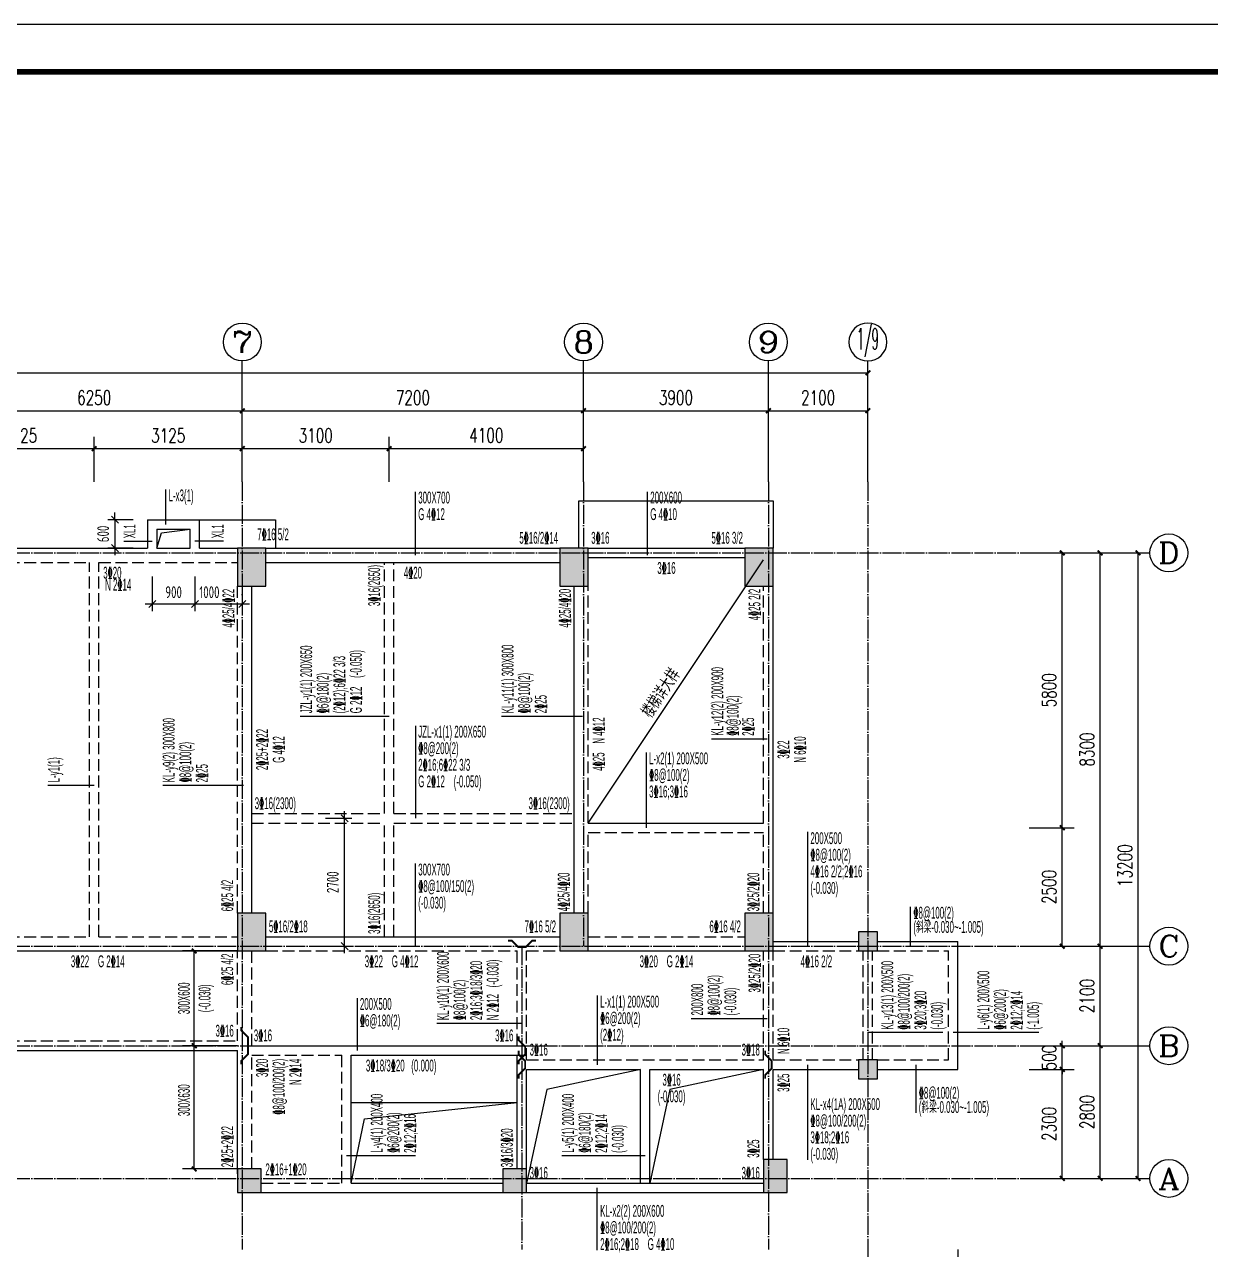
# Model space of a CAD drawing. Extents: x -441005 to 725361, y -182459 to 319313.
# Drawn here: x 331005 to 356029, y -70800 to -44950 of the extents above; entities that cross this region are included whole.
import ezdxf
from ezdxf.enums import TextEntityAlignment as Align

# ---------------------------------------------------------------- set-up
doc = ezdxf.new("R2010")
doc.units = 0
doc.header["$LTSCALE"] = 100
for name, pattern in [('DASHED', [0.75, 0.5, -0.25]), ('DOTE', [2.42, 2, -0.2, 0.02, -0.2]), ('HIDDEN', [7, 5, -2])]:
    doc.linetypes.add(name, pattern=pattern)
doc.layers.get('0').update_dxf_attribs({"linetype": 'CONTINUOUS'})
doc.layers.get('Defpoints').update_dxf_attribs({"linetype": 'CONTINUOUS'})
for name, color, linetype in [('AXIS', 3, 'CONTINUOUS'), ('AXIS_TEXT', 7, 'CONTINUOUS'), ('BEAM', 4, 'DASHED'), ('BEAM_CON', 4, 'CONTINUOUS'), ('B挑板&檐线', 6, 'CONTINUOUS'), ('COLU', 7, 'CONTINUOUS'), ('DOTE', 8, 'DOTE'), ('D洞口边线', 6, 'CONTINUOUS'), ('T模板通用标注', 7, 'CONTINUOUS'), ('吊筋', 1, 'CONTINUOUS'), ('图框', 7, 'CONTINUOUS'), ('尺寸标注', 3, 'CONTINUOUS'), ('梁平法1', 3, 'CONTINUOUS'), ('梁平法2', 8, 'CONTINUOUS')]:
    doc.layers.add(name, color=color, linetype=linetype)
doc.styles.add('_TCH_AXIS', font='COMPLEX', dxfattribs={"bigfont": 'GBCBIG'})
doc.styles.add('_TCH_DIM_T3', font='simplex_.ttf', dxfattribs={"width": 0.705882, "bigfont": 'GBCBIG'})
doc.styles.add('COMPLEX', font='COMPLEX')
doc.styles.add('DIM_FONT', font='tssdeng.shx', dxfattribs={"width": 0.7, "bigfont": '1.shx'})
doc.styles.get("Standard").update_dxf_attribs({"font": 'tssdeng.shx', "bigfont": '1.shx'})
doc.styles.add('TSSD_Rein', font='Tssdeng.shx', dxfattribs={"width": 0.7, "bigfont": '1.shx'})
doc.styles.add('梁平法', font='xxxxx.shx', dxfattribs={"bigfont": 'dxfs.shx'})
doc.dimstyles.new('_TCH_ARCH&&100', dxfattribs={"dimtxt": 297.5, "dimasz": 100, "dimexe": 250, "dimexo": 300, "dimgap": 126.25, "dimtad": 1, "dimdec": 0, "dimzin": 0, "dimdsep": 46, "dimtxsty": '_TCH_DIM_T3', "dimblk": 'ARCHTICK', "dimcen": 0.09, "dimclrt": 7, "dimazin": 2, "dimtfac": 1, "dimtdec": 0, "dimtix": 1, "dimtmove": 2, "dimatfit": 3, "dimfxl": 0, "dimtolj": 1, "dimtzin": 0, "dimarcsym": 0})
doc.dimstyles.new('axis', dxfattribs={"dimtxt": 300, "dimasz": 1, "dimexe": 250, "dimexo": 300, "dimgap": 150, "dimtad": 1, "dimdec": 0, "dimzin": 0, "dimdsep": 46, "dimtxsty": 'Standard', "dimblk": '_DIMX', "dimcen": 0.09, "dimse1": 1, "dimse2": 1, "dimclrt": 7, "dimadec": 1, "dimazin": 0, "dimtfac": 1, "dimtdec": 0, "dimtix": 1, "dimtmove": 2, "dimatfit": 3, "dimfxl": 0, "dimtolj": 1, "dimtzin": 0, "dimarcsym": 0})

# ---------------------------------------------------------------- blocks, each defined once
blk = doc.blocks.new('A2+1_2')
at = {"layer": '图框'}
blk.add_lwpolyline([(0, 0), (89100, 0), (89100, 42000), (0, 42000)], close=True, dxfattribs=at)
at = {"layer": '图框', "const_width": 120}
blk.add_lwpolyline([(2500, 1000), (88100, 1000), (88100, 41000), (2500, 41000)], close=True, dxfattribs=at)
blk = doc.blocks.new('_ArchTick')
at = {"color": 0, "linetype": 'ByBlock', "const_width": 0.4}
blk.add_lwpolyline([(-0.5, -0.5), (0.5, 0.5)], dxfattribs=at)
blk = doc.blocks.new('*D2378')
at = {"layer": 'AXIS', "color": 0, "lineweight": -2}
for p, q in [((348800, -70800), (348800, -72550)), ((350700, -70800), (350700, -72550)), ((350700, -72300), (348800, -72300))]:
    blk.add_line(p, q, dxfattribs=at)
at = {"layer": 'Defpoints', "color": 0}
for p in [(348800, -70800), (350700, -70800), (348800, -72300)]:
    blk.add_point(p, dxfattribs=at)
at = {"layer": 'AXIS', "color": 0, "lineweight": -2, "xscale": 100, "yscale": 100, "zscale": 100, "rotation": 180.0000000000009}
blk.add_blockref('_ArchTick', (348800, -72300), dxfattribs=at)
at = {"layer": 'AXIS', "color": 0, "lineweight": -2, "xscale": 100, "yscale": 100, "zscale": 100}
blk.add_blockref('_ArchTick', (350700, -72300), dxfattribs=at)
at = {"layer": 'AXIS', "color": 7, "insert": (349750, -72024), "char_height": 297.5, "attachment_point": 5, "style": '_TCH_DIM_T3'}
blk.add_mtext('\\A1;1900', dxfattribs=at)
blk = doc.blocks.new('_AXISO')
blk.add_circle((0, 0), 0.5)
at = {"layer": 'AXIS_TEXT', "style": 'COMPLEX', "width": 1.041667}
blk.add_attdef('A', text='', height=0.56, dxfattribs=at).set_placement((-0.25, -0.28), (0.25, -0.28), align=Align.FIT)
blk = doc.blocks.new('*D2385')
at = {"layer": 'AXIS', "color": 0, "lineweight": -2}
for p, q in [((329350, -54600), (329350, -52850)), ((335600, -54600), (335600, -52850)), ((329350, -53100), (335600, -53100))]:
    blk.add_line(p, q, dxfattribs=at)
at = {"layer": 'Defpoints', "color": 0}
for p in [(335600, -53100), (329350, -54600), (335600, -54600)]:
    blk.add_point(p, dxfattribs=at)
at = {"layer": 'AXIS', "color": 0, "lineweight": -2, "xscale": 100, "yscale": 100, "zscale": 100, "rotation": 180}
blk.add_blockref('_ArchTick', (329350, -53100), dxfattribs=at)
at = {"layer": 'AXIS', "color": 0, "lineweight": -2, "xscale": 100, "yscale": 100, "zscale": 100}
blk.add_blockref('_ArchTick', (335600, -53100), dxfattribs=at)
at = {"layer": 'AXIS', "color": 7, "insert": (332475, -52824), "char_height": 297.5, "attachment_point": 5, "style": '_TCH_DIM_T3'}
blk.add_mtext('\\A1;6250', dxfattribs=at)
blk = doc.blocks.new('*D2386')
at = {"layer": 'AXIS', "color": 0, "lineweight": -2}
for p, q in [((335600, -54600), (335600, -52850)), ((342800, -54600), (342800, -52850)), ((335600, -53100), (342800, -53100))]:
    blk.add_line(p, q, dxfattribs=at)
at = {"layer": 'Defpoints', "color": 0}
for p in [(342800, -53100), (335600, -54600), (342800, -54600)]:
    blk.add_point(p, dxfattribs=at)
at = {"layer": 'AXIS', "color": 0, "lineweight": -2, "xscale": 100, "yscale": 100, "zscale": 100, "rotation": 180}
blk.add_blockref('_ArchTick', (335600, -53100), dxfattribs=at)
at = {"layer": 'AXIS', "color": 0, "lineweight": -2, "xscale": 100, "yscale": 100, "zscale": 100}
blk.add_blockref('_ArchTick', (342800, -53100), dxfattribs=at)
at = {"layer": 'AXIS', "color": 7, "insert": (339200, -52824), "char_height": 297.5, "attachment_point": 5, "style": '_TCH_DIM_T3'}
blk.add_mtext('\\A1;7200', dxfattribs=at)
blk = doc.blocks.new('*D2387')
at = {"layer": 'AXIS', "color": 0, "lineweight": -2}
for p, q in [((294950, -54600), (294950, -52050)), ((348800, -54600), (348800, -52050)), ((294950, -52300), (348800, -52300))]:
    blk.add_line(p, q, dxfattribs=at)
at = {"layer": 'Defpoints', "color": 0}
for p in [(348800, -52300), (294950, -54600), (348800, -54600)]:
    blk.add_point(p, dxfattribs=at)
at = {"layer": 'AXIS', "color": 0, "lineweight": -2, "xscale": 100, "yscale": 100, "zscale": 100, "rotation": 180}
blk.add_blockref('_ArchTick', (294950, -52300), dxfattribs=at)
at = {"layer": 'AXIS', "color": 0, "lineweight": -2, "xscale": 100, "yscale": 100, "zscale": 100}
blk.add_blockref('_ArchTick', (348800, -52300), dxfattribs=at)
at = {"layer": 'AXIS', "color": 7, "insert": (321875, -52024), "char_height": 297.5, "attachment_point": 5, "style": '_TCH_DIM_T3'}
blk.add_mtext('\\A1;53850', dxfattribs=at)
blk = doc.blocks.new('*D2388')
at = {"layer": 'AXIS', "color": 0, "lineweight": -2}
for p, q in [((342800, -54600), (342800, -52850)), ((346700, -54600), (346700, -52850)), ((342800, -53100), (346700, -53100))]:
    blk.add_line(p, q, dxfattribs=at)
at = {"layer": 'Defpoints', "color": 0}
for p in [(346700, -53100), (342800, -54600), (346700, -54600)]:
    blk.add_point(p, dxfattribs=at)
at = {"layer": 'AXIS', "color": 0, "lineweight": -2, "xscale": 100, "yscale": 100, "zscale": 100, "rotation": 180}
blk.add_blockref('_ArchTick', (342800, -53100), dxfattribs=at)
at = {"layer": 'AXIS', "color": 0, "lineweight": -2, "xscale": 100, "yscale": 100, "zscale": 100}
blk.add_blockref('_ArchTick', (346700, -53100), dxfattribs=at)
at = {"layer": 'AXIS', "color": 7, "insert": (344750, -52824), "char_height": 297.5, "attachment_point": 5, "style": '_TCH_DIM_T3'}
blk.add_mtext('\\A1;3900', dxfattribs=at)
blk = doc.blocks.new('*D2389')
at = {"layer": 'AXIS', "color": 0, "lineweight": -2}
for p, q in [((335600, -54600), (335600, -53650)), ((338700, -54600), (338700, -53650)), ((335600, -53900), (338700, -53900))]:
    blk.add_line(p, q, dxfattribs=at)
at = {"layer": 'Defpoints', "color": 0}
for p in [(338700, -53900), (335600, -54600), (338700, -54600)]:
    blk.add_point(p, dxfattribs=at)
at = {"layer": 'AXIS', "color": 0, "lineweight": -2, "xscale": 100, "yscale": 100, "zscale": 100, "rotation": 180}
blk.add_blockref('_ArchTick', (335600, -53900), dxfattribs=at)
at = {"layer": 'AXIS', "color": 0, "lineweight": -2, "xscale": 100, "yscale": 100, "zscale": 100}
blk.add_blockref('_ArchTick', (338700, -53900), dxfattribs=at)
at = {"layer": 'AXIS', "color": 7, "insert": (337150, -53624), "char_height": 297.5, "attachment_point": 5, "style": '_TCH_DIM_T3'}
blk.add_mtext('\\A1;3100', dxfattribs=at)
blk = doc.blocks.new('*D2390')
at = {"layer": 'AXIS', "color": 0, "lineweight": -2}
for p, q in [((338700, -54600), (338700, -53650)), ((342800, -54600), (342800, -53650)), ((338700, -53900), (342800, -53900))]:
    blk.add_line(p, q, dxfattribs=at)
at = {"layer": 'Defpoints', "color": 0}
for p in [(342800, -53900), (338700, -54600), (342800, -54600)]:
    blk.add_point(p, dxfattribs=at)
at = {"layer": 'AXIS', "color": 0, "lineweight": -2, "xscale": 100, "yscale": 100, "zscale": 100, "rotation": 180}
blk.add_blockref('_ArchTick', (338700, -53900), dxfattribs=at)
at = {"layer": 'AXIS', "color": 0, "lineweight": -2, "xscale": 100, "yscale": 100, "zscale": 100}
blk.add_blockref('_ArchTick', (342800, -53900), dxfattribs=at)
at = {"layer": 'AXIS', "color": 7, "insert": (340750, -53620), "char_height": 297.5, "attachment_point": 5, "style": '_TCH_DIM_T3'}
blk.add_mtext('\\A1;4100', dxfattribs=at)
blk = doc.blocks.new('*D2393')
at = {"layer": 'AXIS', "color": 0, "lineweight": -2}
for p, q in [((346700, -54600), (346700, -52850)), ((348800, -54600), (348800, -52850)), ((346700, -53100), (348800, -53100))]:
    blk.add_line(p, q, dxfattribs=at)
at = {"layer": 'Defpoints', "color": 0}
for p in [(348800, -53100), (346700, -54600), (348800, -54600)]:
    blk.add_point(p, dxfattribs=at)
at = {"layer": 'AXIS', "color": 0, "lineweight": -2, "xscale": 100, "yscale": 100, "zscale": 100, "rotation": 180}
blk.add_blockref('_ArchTick', (346700, -53100), dxfattribs=at)
at = {"layer": 'AXIS', "color": 0, "lineweight": -2, "xscale": 100, "yscale": 100, "zscale": 100}
blk.add_blockref('_ArchTick', (348800, -53100), dxfattribs=at)
at = {"layer": 'AXIS', "color": 7, "insert": (347750, -52824), "char_height": 297.5, "attachment_point": 5, "style": '_TCH_DIM_T3'}
blk.add_mtext('\\A1;2100', dxfattribs=at)
blk = doc.blocks.new('*D2396')
at = {"layer": 'AXIS', "color": 0, "lineweight": -2}
for p, q in [((352200, -56100), (354750, -56100)), ((354500, -69300), (354500, -56100)), ((352200, -69300), (354750, -69300))]:
    blk.add_line(p, q, dxfattribs=at)
at = {"layer": 'Defpoints', "color": 0}
for p in [(352200, -56100), (354500, -56100), (352200, -69300)]:
    blk.add_point(p, dxfattribs=at)
at = {"layer": 'AXIS', "color": 0, "lineweight": -2, "xscale": 100, "yscale": 100, "zscale": 100}
for p, rotation in [((354500, -56100), 90), ((354500, -69300), 270)]:
    blk.add_blockref('_ArchTick', p, dxfattribs=dict(at, rotation=rotation))
at = {"layer": 'AXIS', "color": 7, "insert": (354224, -62700), "char_height": 297.5, "attachment_point": 5, "rotation": 90, "style": '_TCH_DIM_T3'}
blk.add_mtext('\\A1;13200', dxfattribs=at)
blk = doc.blocks.new('*D2397')
at = {"layer": 'AXIS', "color": 0, "lineweight": -2}
for p, q in [((352200, -66500), (353950, -66500)), ((353700, -69300), (353700, -66500)), ((352200, -69300), (353950, -69300))]:
    blk.add_line(p, q, dxfattribs=at)
at = {"layer": 'Defpoints', "color": 0}
for p in [(352200, -66500), (353700, -66500), (352200, -69300)]:
    blk.add_point(p, dxfattribs=at)
at = {"layer": 'AXIS', "color": 0, "lineweight": -2, "xscale": 100, "yscale": 100, "zscale": 100}
for p, rotation in [((353700, -66500), 90), ((353700, -69300), 270)]:
    blk.add_blockref('_ArchTick', p, dxfattribs=dict(at, rotation=rotation))
at = {"layer": 'AXIS', "color": 7, "insert": (353424, -67900), "char_height": 297.5, "attachment_point": 5, "rotation": 90, "style": '_TCH_DIM_T3'}
blk.add_mtext('\\A1;2800', dxfattribs=at)
blk = doc.blocks.new('*D2398')
at = {"layer": 'AXIS', "color": 0, "lineweight": -2}
for p, q in [((352200, -64400), (353950, -64400)), ((353700, -66500), (353700, -64400)), ((352200, -66500), (353950, -66500))]:
    blk.add_line(p, q, dxfattribs=at)
at = {"layer": 'Defpoints', "color": 0}
for p in [(352200, -64400), (353700, -64400), (352200, -66500)]:
    blk.add_point(p, dxfattribs=at)
at = {"layer": 'AXIS', "color": 0, "lineweight": -2, "xscale": 100, "yscale": 100, "zscale": 100}
for p, rotation in [((353700, -64400), 90), ((353700, -66500), 270)]:
    blk.add_blockref('_ArchTick', p, dxfattribs=dict(at, rotation=rotation))
at = {"layer": 'AXIS', "color": 7, "insert": (353424, -65450), "char_height": 297.5, "attachment_point": 5, "rotation": 90, "style": '_TCH_DIM_T3'}
blk.add_mtext('\\A1;2100', dxfattribs=at)
blk = doc.blocks.new('*D2399')
at = {"layer": 'AXIS', "color": 0, "lineweight": -2}
for p, q in [((352200, -56100), (353950, -56100)), ((353700, -64400), (353700, -56100)), ((352200, -64400), (353950, -64400))]:
    blk.add_line(p, q, dxfattribs=at)
at = {"layer": 'Defpoints', "color": 0}
for p in [(352200, -56100), (353700, -56100), (352200, -64400)]:
    blk.add_point(p, dxfattribs=at)
at = {"layer": 'AXIS', "color": 0, "lineweight": -2, "xscale": 100, "yscale": 100, "zscale": 100}
for p, rotation in [((353700, -56100), 90), ((353700, -64400), 270)]:
    blk.add_blockref('_ArchTick', p, dxfattribs=dict(at, rotation=rotation))
at = {"layer": 'AXIS', "color": 7, "insert": (353424, -60250), "char_height": 297.5, "attachment_point": 5, "rotation": 90, "style": '_TCH_DIM_T3'}
blk.add_mtext('\\A1;8300', dxfattribs=at)
blk = doc.blocks.new('*D2400')
at = {"layer": 'AXIS', "color": 0, "lineweight": -2}
for p, q in [((352200, -67000), (353150, -67000)), ((352900, -69300), (352900, -67000)), ((352200, -69300), (353150, -69300))]:
    blk.add_line(p, q, dxfattribs=at)
at = {"layer": 'Defpoints', "color": 0}
for p in [(352200, -67000), (352900, -67000), (352200, -69300)]:
    blk.add_point(p, dxfattribs=at)
at = {"layer": 'AXIS', "color": 0, "lineweight": -2, "xscale": 100, "yscale": 100, "zscale": 100}
for p, rotation in [((352900, -67000), 90), ((352900, -69300), 270)]:
    blk.add_blockref('_ArchTick', p, dxfattribs=dict(at, rotation=rotation))
at = {"layer": 'AXIS', "color": 7, "insert": (352624, -68150), "char_height": 297.5, "attachment_point": 5, "rotation": 90, "style": '_TCH_DIM_T3'}
blk.add_mtext('\\A1;2300', dxfattribs=at)
blk = doc.blocks.new('*D2401')
at = {"layer": 'AXIS', "color": 0, "lineweight": -2}
for p, q in [((352900, -66500), (352900, -66400)), ((352200, -66500), (353150, -66500)), ((352900, -67000), (352900, -66500)), ((352200, -67000), (353150, -67000)), ((352900, -67000), (352900, -67100))]:
    blk.add_line(p, q, dxfattribs=at)
at = {"layer": 'Defpoints', "color": 0}
for p in [(352200, -66500), (352900, -66500), (352200, -67000)]:
    blk.add_point(p, dxfattribs=at)
at = {"layer": 'AXIS', "color": 0, "lineweight": -2, "xscale": 100, "yscale": 100, "zscale": 100}
for p, rotation in [((352900, -66500), 270), ((352900, -67000), 90)]:
    blk.add_blockref('_ArchTick', p, dxfattribs=dict(at, rotation=rotation))
at = {"layer": 'AXIS', "color": 7, "insert": (352624, -66750), "char_height": 297.5, "attachment_point": 5, "rotation": 90, "style": '_TCH_DIM_T3'}
blk.add_mtext('\\A1;500', dxfattribs=at)
blk = doc.blocks.new('*D2402')
at = {"layer": 'AXIS', "color": 0, "lineweight": -2}
for p, q in [((352200, -61900), (353150, -61900)), ((352900, -64400), (352900, -61900)), ((352200, -64400), (353150, -64400))]:
    blk.add_line(p, q, dxfattribs=at)
at = {"layer": 'Defpoints', "color": 0}
for p in [(352200, -61900), (352900, -61900), (352200, -64400)]:
    blk.add_point(p, dxfattribs=at)
at = {"layer": 'AXIS', "color": 0, "lineweight": -2, "xscale": 100, "yscale": 100, "zscale": 100}
for p, rotation in [((352900, -61900), 90), ((352900, -64400), 270)]:
    blk.add_blockref('_ArchTick', p, dxfattribs=dict(at, rotation=rotation))
at = {"layer": 'AXIS', "color": 7, "insert": (352624, -63150), "char_height": 297.5, "attachment_point": 5, "rotation": 90, "style": '_TCH_DIM_T3'}
blk.add_mtext('\\A1;2500', dxfattribs=at)
blk = doc.blocks.new('*D2403')
at = {"layer": 'AXIS', "color": 0, "lineweight": -2}
for p, q in [((352200, -56100), (353150, -56100)), ((352900, -61900), (352900, -56100)), ((352200, -61900), (353150, -61900))]:
    blk.add_line(p, q, dxfattribs=at)
at = {"layer": 'Defpoints', "color": 0}
for p in [(352200, -56100), (352900, -56100), (352200, -61900)]:
    blk.add_point(p, dxfattribs=at)
at = {"layer": 'AXIS', "color": 0, "lineweight": -2, "xscale": 100, "yscale": 100, "zscale": 100}
for p, rotation in [((352900, -56100), 90), ((352900, -61900), 270)]:
    blk.add_blockref('_ArchTick', p, dxfattribs=dict(at, rotation=rotation))
at = {"layer": 'AXIS', "color": 7, "insert": (352624, -59000), "char_height": 297.5, "attachment_point": 5, "rotation": 90, "style": '_TCH_DIM_T3'}
blk.add_mtext('\\A1;5800', dxfattribs=at)
blk = doc.blocks.new('*D2454')
at = {"layer": 'Defpoints', "color": 0}
for p in [(334586, -66500), (335500, -66500), (335500, -69100)]:
    blk.add_point(p, dxfattribs=at)
at = {"layer": '梁平法2', "color": 0, "lineweight": -2}
for p, q in [((335500, -66500), (334336, -66500)), ((334586, -69100), (334586, -66500)), ((335500, -69100), (334336, -69100))]:
    blk.add_line(p, q, dxfattribs=at)
at = {"layer": '梁平法2', "color": 0, "lineweight": -2, "xscale": 100, "yscale": 100, "zscale": 100}
for p, rotation in [((334586, -66500), 90), ((334586, -69100), 270)]:
    blk.add_blockref('_ArchTick', p, dxfattribs=dict(at, rotation=rotation))
blk = doc.blocks.new('*D2455')
at = {"layer": 'Defpoints', "color": 0}
for p in [(334586, -64500), (335500, -64500), (335500, -66500)]:
    blk.add_point(p, dxfattribs=at)
at = {"layer": '梁平法2', "color": 0, "lineweight": -2}
for p, q in [((335500, -64500), (334336, -64500)), ((334586, -66500), (334586, -64500)), ((335500, -66500), (334336, -66500))]:
    blk.add_line(p, q, dxfattribs=at)
at = {"layer": '梁平法2', "color": 0, "lineweight": -2, "xscale": 100, "yscale": 100, "zscale": 100}
for p, rotation in [((334586, -64500), 90), ((334586, -66500), 270)]:
    blk.add_blockref('_ArchTick', p, dxfattribs=dict(at, rotation=rotation))
blk = doc.blocks.new('*D2460')
at = {"layer": 'AXIS', "color": 0, "lineweight": -2}
for p, q in [((329350, -54600), (329350, -53650)), ((332475, -54600), (332475, -53650)), ((329350, -53900), (332475, -53900))]:
    blk.add_line(p, q, dxfattribs=at)
at = {"layer": 'Defpoints', "color": 0}
for p in [(332475, -53900), (329350, -54600), (332475, -54600)]:
    blk.add_point(p, dxfattribs=at)
at = {"layer": 'AXIS', "color": 0, "lineweight": -2, "xscale": 100, "yscale": 100, "zscale": 100, "rotation": 180}
blk.add_blockref('_ArchTick', (329350, -53900), dxfattribs=at)
at = {"layer": 'AXIS', "color": 0, "lineweight": -2, "xscale": 100, "yscale": 100, "zscale": 100}
blk.add_blockref('_ArchTick', (332475, -53900), dxfattribs=at)
at = {"layer": 'AXIS', "color": 7, "insert": (330912, -53624), "char_height": 297.5, "attachment_point": 5, "style": '_TCH_DIM_T3'}
blk.add_mtext('\\A1;3125', dxfattribs=at)
blk = doc.blocks.new('*D2461')
at = {"layer": 'AXIS', "color": 0, "lineweight": -2}
for p, q in [((332475, -54600), (332475, -53650)), ((335600, -54600), (335600, -53650)), ((332475, -53900), (335600, -53900))]:
    blk.add_line(p, q, dxfattribs=at)
at = {"layer": 'Defpoints', "color": 0}
for p in [(335600, -53900), (332475, -54600), (335600, -54600)]:
    blk.add_point(p, dxfattribs=at)
at = {"layer": 'AXIS', "color": 0, "lineweight": -2, "xscale": 100, "yscale": 100, "zscale": 100, "rotation": 180}
blk.add_blockref('_ArchTick', (332475, -53900), dxfattribs=at)
at = {"layer": 'AXIS', "color": 0, "lineweight": -2, "xscale": 100, "yscale": 100, "zscale": 100}
blk.add_blockref('_ArchTick', (335600, -53900), dxfattribs=at)
at = {"layer": 'AXIS', "color": 7, "insert": (334037, -53624), "char_height": 297.5, "attachment_point": 5, "style": '_TCH_DIM_T3'}
blk.add_mtext('\\A1;3125', dxfattribs=at)
blk = doc.blocks.new('_OBLIQUE')
at = {"color": 0, "linetype": 'ByBlock'}
blk.add_line((-0.5, -0.5), (0.5, 0.5), dxfattribs=at)
blk = doc.blocks.new('*D2961')
at = {"layer": 'Defpoints', "color": 0}
for p in [(337059, -61700), (337759, -61700), (337059, -64400)]:
    blk.add_point(p, dxfattribs=at)
at = {"layer": '尺寸标注', "color": 0, "lineweight": -2}
for p, q in [((337359, -61700), (337909, -61700)), ((337759, -64550), (337759, -61550)), ((337359, -64400), (337909, -64400))]:
    blk.add_line(p, q, dxfattribs=at)
at = {"layer": '尺寸标注', "color": 0, "lineweight": -2, "xscale": 150, "yscale": 150, "zscale": 150}
for p, rotation in [((337759, -61700), 90), ((337759, -64400), 270)]:
    blk.add_blockref('_OBLIQUE', p, dxfattribs=dict(at, rotation=rotation))
at = {"layer": '尺寸标注', "color": 7, "insert": (337509, -63050), "char_height": 250, "attachment_point": 5, "rotation": 90, "style": 'DIM_FONT'}
blk.add_mtext('\\A1;2700', dxfattribs=at)
blk = doc.blocks.new('_DIMX')
blk.add_line((-150, 0), (150, 0))
at = {"const_width": 50}
blk.add_lwpolyline([(-70, -70), (70, 70)], dxfattribs=at)
blk = doc.blocks.new('*D3003')
at = {"layer": 'Defpoints', "color": 0}
for p in [(333700, -56300), (334600, -56300), (333700, -57180)]:
    blk.add_point(p, dxfattribs=at)
at = {"layer": '尺寸标注', "color": 0, "lineweight": -2}
for p, q in [((333700, -56600), (333700, -57330)), ((334600, -56600), (334600, -57330)), ((334750, -57180), (333550, -57180))]:
    blk.add_line(p, q, dxfattribs=at)
at = {"layer": '尺寸标注', "color": 0, "lineweight": -2, "xscale": 150, "yscale": 150, "zscale": 150, "rotation": 180}
blk.add_blockref('_OBLIQUE', (333700, -57180), dxfattribs=at)
at = {"layer": '尺寸标注', "color": 0, "lineweight": -2, "xscale": 150, "yscale": 150, "zscale": 150}
blk.add_blockref('_OBLIQUE', (334600, -57180), dxfattribs=at)
at = {"layer": '尺寸标注', "color": 7, "insert": (334150, -56930), "char_height": 250, "attachment_point": 5, "style": 'DIM_FONT'}
blk.add_mtext('\\A1;900', dxfattribs=at)
blk = doc.blocks.new('*D3004')
at = {"layer": 'Defpoints', "color": 0}
for p in [(333600, -55400), (332913, -56000), (333600, -56000)]:
    blk.add_point(p, dxfattribs=at)
at = {"layer": '尺寸标注', "color": 0, "lineweight": -2}
for p, q in [((332913, -55400), (332913, -55250)), ((333300, -55400), (332763, -55400)), ((332913, -55400), (332913, -56000)), ((333300, -56000), (332763, -56000)), ((332913, -56000), (332913, -56150))]:
    blk.add_line(p, q, dxfattribs=at)
at = {"layer": '尺寸标注', "color": 0, "lineweight": -2, "xscale": 150, "yscale": 150, "zscale": 150}
for p, rotation in [((332913, -55400), 270), ((332913, -56000), 90)]:
    blk.add_blockref('_OBLIQUE', p, dxfattribs=dict(at, rotation=rotation))
at = {"layer": '尺寸标注', "color": 7, "insert": (332663, -55700), "char_height": 250, "attachment_point": 5, "rotation": 90, "style": 'DIM_FONT'}
blk.add_mtext('\\A1;600', dxfattribs=at)
blk = doc.blocks.new('*D3006')
at = {"layer": 'Defpoints', "color": 0}
for p in [(334600, -56300), (335600, -56300), (334600, -57180)]:
    blk.add_point(p, dxfattribs=at)
at = {"layer": '尺寸标注', "color": 0, "lineweight": -2}
for p, q in [((334600, -56600), (334600, -57330)), ((335600, -56600), (335600, -57330)), ((335750, -57180), (334450, -57180))]:
    blk.add_line(p, q, dxfattribs=at)
at = {"layer": '尺寸标注', "color": 0, "lineweight": -2, "xscale": 150, "yscale": 150, "zscale": 150, "rotation": 180}
blk.add_blockref('_OBLIQUE', (334600, -57180), dxfattribs=at)
at = {"layer": '尺寸标注', "color": 0, "lineweight": -2, "xscale": 150, "yscale": 150, "zscale": 150}
blk.add_blockref('_OBLIQUE', (335600, -57180), dxfattribs=at)
at = {"layer": '尺寸标注', "color": 7, "insert": (334906, -56930), "char_height": 250, "attachment_point": 5, "style": 'DIM_FONT'}
blk.add_mtext('\\A1;1000', dxfattribs=at)

msp = doc.modelspace()

# ---------------------------------------------------------------- hatches: boundary and pattern name
at = {"layer": 'COLU'}
for points in [[(336100, -56800), (336100, -56000), (335500, -56000), (335500, -56800)], [(342900, -56800), (342900, -56000), (342300, -56000), (342300, -56800)], [(346800, -56800), (346800, -56000), (346200, -56000), (346200, -56800)], [(336100, -64500), (336100, -63700), (335500, -63700), (335500, -64500)], [(342900, -64500), (342900, -63700), (342300, -63700), (342300, -64500)], [(346800, -64500), (346800, -63700), (346200, -63700), (346200, -64500)], [(348600, -64500), (349000, -64500), (349000, -64100), (348600, -64100)], [(348600, -67200), (349000, -67200), (349000, -66800), (348600, -66800)], [(347100, -69600), (347100, -68900), (346600, -68900), (346600, -69600)], [(336000, -69600), (336000, -69100), (335500, -69100), (335500, -69600)], [(341600, -69600), (341600, -69100), (341100, -69100), (341100, -69600)]]:
    msp.add_hatch(color=251, dxfattribs=at).paths.add_polyline_path(points)

# ---------------------------------------------------------------- linework, layer by layer
at = {"layer": 'AXIS'}
for p, q in [((335600, -54600), (335600, -52050)), ((342800, -54600), (342800, -52050)), ((346700, -54400), (346700, -52050)), ((348800, -54300), (348800, -52050)), ((352200, -56100), (354750, -56100)), ((352200, -64400), (354750, -64400)), ((352200, -66500), (354750, -66500)), ((352200, -69300), (354750, -69300))]:
    msp.add_line(p, q, dxfattribs=at)
at = {"layer": 'BEAM', "linetype": 'HIDDEN', "ltscale": 0.5}
for p, q in [((329600, -56300), (332375, -56300)), ((332375, -64200), (332375, -56300)), ((332575, -56300), (335500, -56300)), ((332575, -64200), (332575, -56300)), ((338600, -61600), (338600, -56300)), ((338800, -61600), (338800, -56300)), ((335500, -63700), (335500, -56800)), ((342900, -61800), (342900, -56800)), ((346600, -61800), (346600, -56800)), ((335800, -61600), (338600, -61600)), ((338800, -61600), (342600, -61600)), ((335800, -61800), (338600, -61800)), ((338600, -64200), (338600, -61800)), ((338800, -61800), (342600, -61800)), ((338800, -64200), (338800, -61800)), ((342900, -62000), (346600, -62000)), ((342900, -63700), (342900, -62000)), ((346600, -63700), (346600, -62000)), ((329600, -64200), (332375, -64200)), ((332575, -64200), (335500, -64200)), ((342900, -64200), (346200, -64200)), ((335500, -66400), (335500, -64500)), ((335800, -66500), (335800, -64500)), ((336100, -64500), (341400, -64500)), ((341400, -66500), (341400, -64500)), ((341600, -64500), (342300, -64500)), ((341600, -66800), (341600, -64500)), ((346600, -66800), (346600, -64500)), ((346800, -66800), (346800, -64500)), ((346800, -64500), (348600, -64500)), ((348700, -66800), (348700, -64500)), ((348900, -66800), (348900, -64500)), ((349000, -64500), (350500, -64500)), ((350500, -66800), (350500, -64500)), ((329600, -66400), (335500, -66400)), ((335800, -66700), (337700, -66700)), ((335800, -69100), (335800, -66700)), ((337700, -69400), (337700, -66700)), ((341600, -66800), (346600, -66800)), ((346800, -66800), (348600, -66800)), ((349000, -66800), (350500, -66800)), ((336000, -69400), (337700, -69400))]:
    msp.add_line(p, q, dxfattribs=at)
at = {"layer": 'BEAM_CON'}
for p, q in [((333600, -55400), (334700, -55400)), ((333600, -55400), (333600, -56000)), ((334700, -56000), (334700, -55400)), ((333800, -55600), (334500, -55600)), ((333800, -55600), (333800, -56000)), ((334500, -56000), (334500, -55600)), ((329600, -56000), (333600, -56000)), ((333800, -56000), (334500, -56000)), ((334700, -56000), (335500, -56000)), ((336100, -56000), (342300, -56000)), ((342900, -56000), (346200, -56000)), ((336100, -56300), (342300, -56300)), ((342900, -56200), (346200, -56200)), ((335800, -63700), (335800, -56800)), ((342600, -63700), (342600, -56800)), ((346800, -63700), (346800, -56800)), ((342900, -61800), (346600, -61800)), ((336100, -64200), (342300, -64200)), ((346800, -64300), (348600, -64300)), ((349000, -64300), (350700, -64300)), ((350700, -67000), (350700, -64300)), ((329600, -64500), (335500, -64500)), ((342900, -64500), (346200, -64500)), ((329600, -66600), (335500, -66600)), ((335500, -69200), (335500, -66600)), ((335800, -66500), (341600, -66500)), ((337900, -66700), (341600, -66700)), ((337900, -69400), (337900, -66700)), ((341400, -69100), (341400, -66700)), ((341600, -67000), (344000, -67000)), ((341600, -69100), (341600, -67000)), ((344000, -69400), (344000, -67000)), ((344200, -69400), (344200, -67000)), ((344200, -67000), (346600, -67000)), ((346600, -68900), (346600, -67000)), ((346800, -67000), (348600, -67000)), ((346800, -68900), (346800, -67000)), ((349000, -67000), (350700, -67000)), ((337900, -69400), (341100, -69400)), ((341600, -69400), (346600, -69400)), ((336000, -69600), (341100, -69600)), ((341600, -69600), (346600, -69600))]:
    msp.add_line(p, q, dxfattribs=at)
at = {"layer": 'B挑板&檐线'}
msp.add_line((337900, -67700), (341400, -67700), dxfattribs=at)
for points in [[(342700, -56000), (342700, -55000), (346800, -55000), (346800, -56000)], [(334700, -56000), (334700, -55400), (336300, -55400), (336300, -56000)]]:
    msp.add_lwpolyline(points, dxfattribs=at)
at = {"layer": 'COLU'}
for points in [[(336100, -56800), (336100, -56000), (335500, -56000), (335500, -56800)], [(342900, -56800), (342900, -56000), (342300, -56000), (342300, -56800)], [(346800, -56800), (346800, -56000), (346200, -56000), (346200, -56800)], [(336100, -64500), (336100, -63700), (335500, -63700), (335500, -64500)], [(342900, -64500), (342900, -63700), (342300, -63700), (342300, -64500)], [(346800, -64500), (346800, -63700), (346200, -63700), (346200, -64500)], [(348600, -64500), (349000, -64500), (349000, -64100), (348600, -64100)], [(348600, -67200), (349000, -67200), (349000, -66800), (348600, -66800)], [(347100, -69600), (347100, -68900), (346600, -68900), (346600, -69600)], [(336000, -69600), (336000, -69100), (335500, -69100), (335500, -69600)], [(341600, -69600), (341600, -69100), (341100, -69100), (341100, -69600)]]:
    msp.add_lwpolyline(points, close=True, dxfattribs=at)
at = {"layer": 'DOTE', "ltscale": 2}
for p, q in [((335600, -54600), (335600, -70800)), ((342800, -54600), (342800, -64400)), ((346700, -54600), (346700, -70800)), ((348800, -54600), (348800, -70800)), ((293450, -56100), (352200, -56100)), ((293450, -64400), (352200, -64400)), ((341500, -64400), (341500, -70800)), ((293450, -66500), (352200, -66500)), ((293450, -69300), (352200, -69300))]:
    msp.add_line(p, q, dxfattribs=at)
at = {"layer": 'D洞口边线'}
for points in [[(333800, -56000), (333895.8, -55679.2), (334500, -55600)], [(344000, -67000), (344000, -67000), (342024.3, -67424.3), (341600, -69400)], [(346600, -67000), (346600, -67000), (344624.3, -67424.3), (344200, -69400)], [(337900, -69400), (338176.5, -68046), (341400, -67700)]]:
    msp.add_lwpolyline(points, dxfattribs=at)
at = {"layer": 'T模板通用标注'}
msp.add_line((342900, -61800), (346600, -56250), dxfattribs=at)
at = {"layer": '吊筋', "const_width": 40}
for points in [[(341204, -64282), (341284, -64282), (341420, -64418), (341580, -64418), (341716, -64282), (341796, -64282)], [(335582, -66896), (335582, -66816), (335718, -66680), (335718, -66320), (335582, -66184), (335582, -66104)], [(341432, -66896), (341432, -66816), (341568, -66680), (341568, -66520), (341432, -66384), (341432, -66304)], [(341432, -67196), (341432, -67116), (341568, -66980), (341568, -66820), (341432, -66684), (341432, -66604)], [(346632, -67196), (346632, -67116), (346768, -66980), (346768, -66820), (346632, -66684), (346632, -66604)]]:
    msp.add_lwpolyline(points, dxfattribs=at)
at = {"layer": '梁平法1'}
for p, q in [((339251.6, -56150), (339251.6, -54808.6)), ((344147.4, -56150), (344147.4, -54808.6)), ((339251.6, -59746.6), (339251.6, -61700)), ((344122.9, -60310.2), (344122.9, -61900)), ((347526.6, -61988.7), (347526.6, -64400)), ((339251.6, -64400), (339251.6, -62657.5)), ((349698.1, -64400), (349698.1, -63568.4)), ((338020.3, -65493.2), (338020.3, -66600)), ((343089.2, -65443.2), (343089.2, -66900)), ((347526.6, -66900), (347526.6, -68904.8)), ((349812.2, -66900), (349812.2, -67919.1)), ((343089.2, -70816.5), (343089.2, -69500))]:
    msp.add_line(p, q, dxfattribs=at)
at = {"layer": '梁平法2', "color": 6}
for p, q in [((333981.4, -54765.6), (333981.4, -55500)), ((333100, -55855.2), (333700, -55855.2)), ((335200, -55855.2), (334600, -55855.2)), ((336820.2, -59545.5), (338700, -59545.5)), ((341070.2, -59545.5), (342775, -59545.5)), ((345497.8, -60022.4), (346675, -60022.4)), ((331495.2, -61003.4), (332475, -61003.4)), ((333920.2, -61003.4), (335625, -61003.4)), ((339706.7, -66021.6), (341500, -66021.6)), ((345070.2, -65922), (346675, -65922)), ((350379.2, -66221.6), (348800, -66221.6)), ((352407.7, -66221.6), (350600, -66221.6)), ((339257.7, -68820.3), (337800, -68820.3)), ((344100, -68820.3), (342342.3, -68820.3))]:
    msp.add_line(p, q, dxfattribs=at)

# ---------------------------------------------------------------- block references
msp.add_blockref('A2+1_2', (284450, -86950))
at = {"layer": 'AXIS'}
ref = msp.add_blockref('_AXISO', (335600, -51650), dxfattribs=dict(at, xscale=800, yscale=800, zscale=800))
ref.add_attrib('A', '7', dxfattribs={"layer": 'AXIS_TEXT', "height": 452.5, "style": '_TCH_AXIS', "width": 1.5}).set_placement((335373.7, -51876.3), (335826.3, -51876.3), align=Align.FIT)
ref = msp.add_blockref('_AXISO', (342800, -51650), dxfattribs=dict(at, xscale=800, yscale=800, zscale=800))
ref.add_attrib('A', '8', dxfattribs={"layer": 'AXIS_TEXT', "height": 452.5, "style": '_TCH_AXIS', "width": 1.5}).set_placement((342573.7, -51876.3), (343026.3, -51876.3), align=Align.FIT)
ref = msp.add_blockref('_AXISO', (346700, -51650), dxfattribs=dict(at, xscale=800, yscale=800, zscale=800))
ref.add_attrib('A', '9', dxfattribs={"layer": 'AXIS_TEXT', "height": 452.5, "style": '_TCH_AXIS', "width": 1.5}).set_placement((346473.7, -51876.3), (346926.3, -51876.3), align=Align.FIT)
ref = msp.add_blockref('_AXISO', (348800, -51650), dxfattribs=dict(at, xscale=-800, yscale=800, zscale=800, rotation=180))
ref.add_attrib('A', '1/9', dxfattribs={"layer": 'AXIS_TEXT', "height": 452.55, "style": '_TCH_AXIS', "width": 0.411765}).set_placement((348573.7, -51811.6), (349026.3, -51811.6), align=Align.FIT)
ref = msp.add_blockref('_AXISO', (355150, -56100), dxfattribs=dict(at, xscale=800, yscale=800, zscale=800))
ref.add_attrib('A', 'D', dxfattribs={"layer": 'AXIS_TEXT', "height": 452.5, "style": '_TCH_AXIS', "width": 1.235294}).set_placement((354923.7, -56326.3), (355376.3, -56326.3), align=Align.FIT)
ref = msp.add_blockref('_AXISO', (355150, -64400), dxfattribs=dict(at, xscale=800, yscale=800, zscale=800))
ref.add_attrib('A', 'C', dxfattribs={"layer": 'AXIS_TEXT', "height": 452.5, "style": '_TCH_AXIS', "width": 1.4}).set_placement((354923.7, -64626.3), (355376.3, -64626.3), align=Align.FIT)
ref = msp.add_blockref('_AXISO', (355150, -66500), dxfattribs=dict(at, xscale=800, yscale=800, zscale=800))
ref.add_attrib('A', 'B', dxfattribs={"layer": 'AXIS_TEXT', "height": 452.5, "style": '_TCH_AXIS', "width": 1.235294}).set_placement((354923.7, -66726.3), (355376.3, -66726.3), align=Align.FIT)
ref = msp.add_blockref('_AXISO', (355150, -69300), dxfattribs=dict(at, xscale=800, yscale=800, zscale=800))
ref.add_attrib('A', 'A', dxfattribs={"layer": 'AXIS_TEXT', "height": 452.5, "style": '_TCH_AXIS', "width": 1.166667}).set_placement((354923.7, -69526.3), (355376.3, -69526.3), align=Align.FIT)

# ---------------------------------------------------------------- texts
at = {"layer": 'T模板通用标注', "style": 'TSSD_Rein', "width": 0.8}
msp.add_text('楼梯详大样', height=300, rotation=56.30993, dxfattribs=at).set_placement((344239.6, -59610.3))
at = {"layer": '梁平法1', "style": '梁平法', "width": 0.5}
for s, p in [('300X700', (339312.2, -55057.1)), ('200X600', (344208, -55057.1)), ('G 4%%13212', (339312.2, -55407.1)), ('G 4%%13210', (344208, -55407.1)), ('3%%13216', (342961.6, -55907.2)), ('JZL-x1(1) 200X650', (339312.2, -59997)), ('%%1328@200(2)', (339312.2, -60347)), ('2%%13216;6%%13222 3/3', (339312.2, -60697)), ('L-x2(1) 200X500', (344183.6, -60560.5)), ('%%1328@100(2)', (344183.6, -60910.5)), ('G 2%%13212    (-0.050)', (339312.2, -61047)), ('3%%13216(2300)', (335861.6, -61507.2)), ('3%%13216;3%%13216', (344183.6, -61260.5)), ('200X500', (347587.2, -62245)), ('%%1328@100(2)', (347587.2, -62595)), ('300X700', (339312.2, -62907.1)), ('4%%13216 2/2;2%%13216', (347587.2, -62945)), ('%%1328@100/150(2)', (339312.2, -63257.1)), ('(-0.030)', (347587.2, -63295)), ('(-0.030)', (339312.2, -63607.1)), ('%%1328@100(2)', (349760.6, -63818.4)), ('5%%13216/2%%13218', (336161.6, -64107.2)), ('200X500', (338080.9, -65743.6)), ('L-x1(1) 200X500', (343149.8, -65693.6)), ('%%1326@180(2)', (338080.9, -66093.6)), ('%%1326@200(2)', (343149.8, -66043.6)), ('3%%13216', (335842.5, -66407.2)), ('(2%%13212)', (343149.8, -66393.6)), ('3%%13216', (341661.6, -66707.2)), ('%%1328@100(2)', (349874.7, -67619.1)), ('KL-x4(1A) 200X500', (347587.2, -67856.6)), ('%%1328@100/200(2)', (347587.2, -68206.6)), ('3%%13218;2%%13216', (347587.2, -68556.6)), ('(-0.030)', (347587.2, -68906.6)), ('3%%13216', (341661.6, -69307.2)), ('KL-x2(2) 200X600', (343149.8, -70110.6)), ('%%1328@100/200(2)', (343149.8, -70460.6)), ('2%%13216;2%%13218    G 4%%13210', (343149.8, -70810.6))]:
    msp.add_text(s, height=250, dxfattribs=at).set_placement(p)
for s, p in [('7%%13216 5/2', (336249.8, -55907.2)), ('N 2%%13214', (332981.8, -56969.2)), ('2%%13216+1%%13220', (336521.7, -69307.2))]:
    msp.add_text(s, height=250, dxfattribs=at).set_placement(p, align=Align.BOTTOM_CENTER)
for s, p in [('5%%13216/2%%13214', (342263.8, -55907.2)), ('5%%13216 3/2', (346163.8, -55907.2)), ('3%%13216(2300)', (342508.3, -61507.2)), ('7%%13216 5/2', (342220.1, -64107.2)), ('6%%13216 4/2', (346120.1, -64107.2)), ('3%%13216', (335420.1, -66307.2)), ('3%%13216', (341320.1, -66407.2)), ('3%%13218', (346520.1, -66707.2)), ('3%%13216', (346520.1, -69307.2))]:
    msp.add_text(s, height=250, dxfattribs=at).set_placement(p, align=Align.RIGHT)
for s, p in [('3%%13216', (344550, -56542.8)), ('3%%13220', (332858.6, -56642.8)), ('4%%13220', (339200, -56642.8)), ('3%%13222    G 2%%13214', (332550, -64842.8)), ('3%%13222    G 4%%13212', (338750, -64842.8)), ('3%%13220    G 2%%13214', (344550, -64842.8)), ('4%%13216 2/2', (347713, -64842.8)), ('3%%13218/3%%13220   (0.000)', (338951.4, -67042.8)), ('3%%13216', (344657.6, -67342.8)), ('(-0.030)', (344657.6, -67692.8))]:
    msp.add_text(s, height=250, rotation=360, dxfattribs=at).set_placement(p, align=Align.CENTER)
at = {"layer": '梁平法1', "color": 6, "style": '梁平法', "width": 0.5}
for p in [(349760.6, -64118.4), (349874.7, -67919.1)]:
    msp.add_text('(斜梁-0.030~-1.005)', height=250, dxfattribs=at).set_placement(p)
at = {"layer": '梁平法2', "color": 6, "style": '梁平法', "width": 0.5}
msp.add_text('L-x3(1)', height=250, dxfattribs=at).set_placement((334043.9, -55012))
for s, p in [('XL1', (333346.5, -55792.7)), ('XL1', (335203.5, -55792.7)), ('JZL-y1(1) 200X650', (337072.8, -59484.9)), ('G 2%%13212    (-0.050)', (338122.8, -59484.9)), ('KL-y11(1) 300X800', (341322.8, -59484.9)), ('(2%%13212);6%%13222 3/3', (337772.8, -59484.9)), ('%%1326@180(2)', (337422.8, -59484.9)), ('%%1328@100(2)', (341672.8, -59484.9)), ('KL-y12(2) 200X900', (345747.8, -59959.9)), ('2%%13225', (342022.8, -59484.9)), ('%%1328@100(2)', (346072.8, -59959.9)), ('KL-y9(2) 300X800', (334172.8, -60942.7)), ('2%%13225', (346397.8, -59959.9)), ('%%1328@100(2)', (334522.8, -60942.7)), ('L-y1(1)', (331747.8, -60942.7)), ('2%%13225', (334872.8, -60942.7)), ('6%%13225 4/2', (335407.2, -63664)), ('4%%13225/4%%13220', (342507.2, -63664)), ('3%%13225/2%%13220', (346507.2, -63664)), ('3%%13216(2650)', (338507.2, -64141.3)), ('KL-y10(1) 200X600', (339959.3, -65961)), ('2%%13216;3%%13218/3%%13220', (340659.3, -65961)), ('N 2%%13212   (-0.030)', (341009.3, -65961)), ('KL-y13(1) 200X500', (349333.5, -66161)), ('%%1328@100(2)', (340309.3, -65961)), ('%%1328@100(2)', (345672.8, -65861.4)), ('%%1328@100/200(2)', (349683.5, -66161)), ('L-y6(1) 200X500', (351362, -66161)), ('200X800', (345322.8, -65861.4)), ('(-0.030)', (346022.8, -65861.4)), ('3%%13220;3%%13220', (350033.5, -66161)), ('%%1326@200(2)', (351712, -66161)), ('2%%13212;2%%13214', (352062, -66161)), ('(-0.030)', (350383.5, -66161)), ('(-1.005)', (352412, -66161)), ('L-y4(1) 200X400', (338562, -68759.7)), ('L-y5(1) 200X400', (342597.8, -68759.7)), ('%%1326@200(2)', (338912, -68759.7)), ('2%%13212;2%%13216', (339262, -68759.7)), ('%%1326@180(2)', (342947.8, -68759.7)), ('2%%13212;2%%13214', (343297.8, -68759.7)), ('2%%13225+2%%13222', (335407.2, -69064)), ('(-0.030)', (343647.8, -68759.7)), ('3%%13216/3%%13220', (341307.2, -69064)), ('3%%13225', (346507.2, -68864))]:
    msp.add_text(s, height=250, rotation=90, dxfattribs=at).set_placement(p)
for s, p in [('3%%13216(2650)', (338507.2, -56354.6)), ('4%%13225/4%%13222', (335432.2, -56858.3)), ('4%%13225/4%%13220', (342532.2, -56858.3)), ('4%%13225 2/2', (346532.2, -56858.3)), ('6%%13225 4/2', (335407.2, -64554.6)), ('3%%13225/2%%13220', (346532.2, -64558.3)), ('3%%13220', (336142.8, -66775.8)), ('%%1328@100/200(2)', (336492.8, -66775.8)), ('N 2%%13214', (336842.8, -66775.8))]:
    msp.add_text(s, height=250, rotation=90, dxfattribs=at).set_placement(p, align=Align.RIGHT)
for s, p in [('4%%13225    N 4%%13212', (343242.8, -60134.1)), ('2%%13225+2%%13222', (336142.8, -60250)), ('G 4%%13212', (336492.8, -60250)), ('3%%13222', (347142.8, -60250)), ('N 6%%13210', (347492.8, -60250)), ('300X600', (334493.6, -65500)), ('(-0.030)', (334929.2, -65500)), ('N 6%%13210', (347142.8, -66399.2)), ('3%%13225', (347142.8, -67280.7)), ('300X630', (334493.6, -67650))]:
    msp.add_text(s, height=250, rotation=90, dxfattribs=at).set_placement(p, align=Align.CENTER)

# ---------------------------------------------------------------- dimensions: what is measured, and where the dimension line sits
at = {"layer": 'AXIS'}
for p1, p2, distance, picture, middle in [((294950, -54600), (348800, -54600), 2300, '*D2387', (321875, -52023.6)), ((329350, -54600), (335600, -54600), 1500, '*D2385', (332475, -52823.6)), ((335600, -54600), (342800, -54600), 1500, '*D2386', (339200, -52823.6)), ((342800, -54600), (346700, -54600), 1500, '*D2388', (344750, -52823.6)), ((346700, -54600), (348800, -54600), 1500, '*D2393', (347750, -52823.6)), ((329350, -54600), (332475, -54600), 700, '*D2460', (330912.5, -53623.6)), ((332475, -54600), (335600, -54600), 700, '*D2461', (334037.5, -53623.6)), ((335600, -54600), (338700, -54600), 700, '*D2389', (337150, -53623.6)), ((338700, -54600), (342800, -54600), 700, '*D2390', (340750, -53620.2)), ((352200, -69300), (352200, -56100), -2300, '*D2396', (354223.6, -62700)), ((352200, -64400), (352200, -56100), -1500, '*D2399', (353423.6, -60250)), ((352200, -61900), (352200, -56100), -700, '*D2403', (352623.6, -59000)), ((352200, -64400), (352200, -61900), -700, '*D2402', (352623.6, -63150)), ((352200, -66500), (352200, -64400), -1500, '*D2398', (353423.6, -65450)), ((352200, -67000), (352200, -66500), -700, '*D2401', (352623.6, -66750)), ((352200, -69300), (352200, -66500), -1500, '*D2397', (353423.6, -67900)), ((352200, -69300), (352200, -67000), -700, '*D2400', (352623.6, -68150)), ((350700, -70800), (348800, -70800), 1500, '*D2378', (349750, -72023.6))]:
    dim = msp.add_aligned_dim(p1=p1, p2=p2, distance=distance, dimstyle='_TCH_ARCH&&100', override={"dimexo": 0}, dxfattribs=at)
    dim.commit()
    dim.dimension.update_dxf_attribs({"geometry": picture, "text_midpoint": middle})
at = {"layer": '尺寸标注'}
dim = msp.add_linear_dim(base=(332913.2, -56000), p1=(333600, -55400), p2=(333600, -56000), angle=90, dimstyle='axis', override={"dimtxt": 250, "dimasz": 150, "dimexe": 150, "dimgap": 125, "dimtxsty": 'DIM_FONT', "dimblk1": 'OBLIQUE', "dimblk2": 'OBLIQUE', "dimsah": 1, "dimdle": 150, "dimse1": 0, "dimse2": 0}, dxfattribs=at)
dim.commit()
dim.dimension.update_dxf_attribs({"geometry": '*D3004', "text_midpoint": (332663.2, -55700)})
dim = msp.add_linear_dim(base=(333700, -57179.6), p1=(334600, -56300), p2=(333700, -56300), dimstyle='axis', override={"dimtxt": 250, "dimasz": 150, "dimexe": 150, "dimgap": 125, "dimtxsty": 'DIM_FONT', "dimblk1": 'OBLIQUE', "dimblk2": 'OBLIQUE', "dimsah": 1, "dimdle": 150, "dimse1": 0, "dimse2": 0}, dxfattribs=at)
dim.commit()
dim.dimension.update_dxf_attribs({"geometry": '*D3003', "text_midpoint": (334150, -56929.6)})
dim = msp.add_linear_dim(base=(334600, -57179.6), p1=(335600, -56300), p2=(334600, -56300), dimstyle='axis', override={"dimtxt": 250, "dimasz": 150, "dimexe": 150, "dimgap": 125, "dimtxsty": 'DIM_FONT', "dimblk1": 'OBLIQUE', "dimblk2": 'OBLIQUE', "dimsah": 1, "dimdle": 150, "dimse1": 0, "dimse2": 0}, dxfattribs=at)
dim.commit()
dim.dimension.update_dxf_attribs({"geometry": '*D3006', "text_midpoint": (334905.5, -56929.6), "dimtype": 160})
dim = msp.add_aligned_dim(p1=(337058.9, -64400), p2=(337058.9, -61700), distance=-700, dimstyle='axis', override={"dimtxt": 250, "dimasz": 150, "dimexe": 150, "dimgap": 125, "dimtxsty": 'DIM_FONT', "dimblk1": 'OBLIQUE', "dimblk2": 'OBLIQUE', "dimsah": 1, "dimdle": 150, "dimse1": 0, "dimse2": 0}, dxfattribs=at)
dim.commit()
dim.dimension.update_dxf_attribs({"geometry": '*D2961', "text_midpoint": (337508.9, -63050)})
at = {"layer": '梁平法2', "color": 6}
for p1, p2, picture, middle in [((335500, -66500), (335500, -64500), '*D2455', (334586.4, -65500)), ((335500, -69100), (335500, -66500), '*D2454', (334586.4, -67800))]:
    dim = msp.add_aligned_dim(p1=p1, p2=p2, distance=913.6, text=' ', dimstyle='_TCH_ARCH&&100', override={"dimexo": 0}, dxfattribs=at)
    dim.commit()
    dim.dimension.update_dxf_attribs({"geometry": picture, "text_midpoint": middle})

doc.saveas('drawing.dxf')
